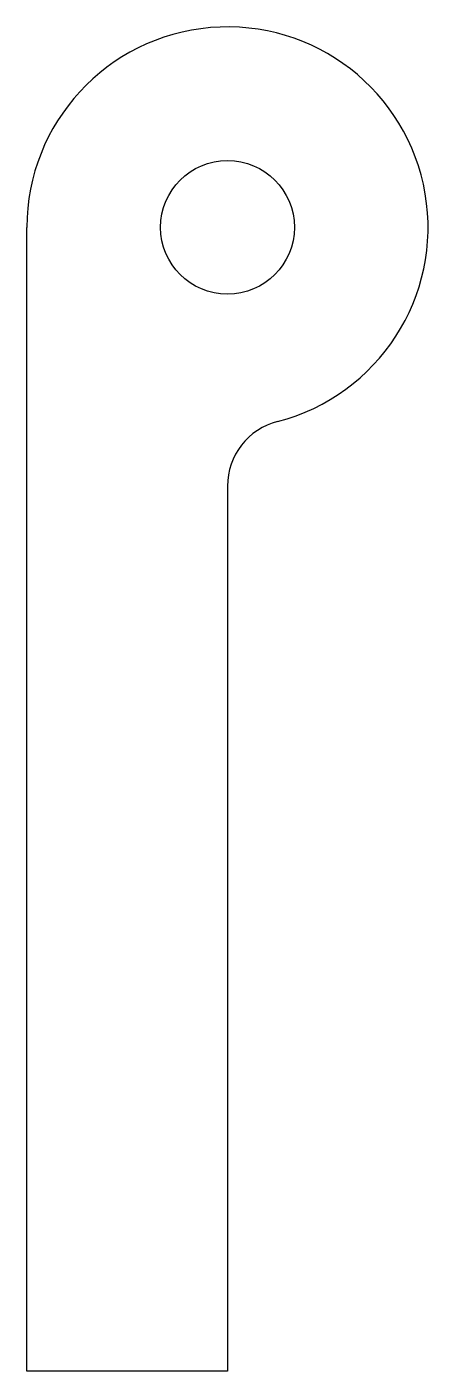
# Model space of a CAD drawing. Header units: millimetres. Extents: x -3 to 3, y -6.6 to 13.6.
import ezdxf

# ---------------------------------------------------------------- set-up
doc = ezdxf.new("R2010")
doc.units = ezdxf.units.MM

msp = doc.modelspace()

# ---------------------------------------------------------------- linework, layer by layer
for p, q in [((-3, -6.56), (-3, 10.56)), ((0, 6.687), (0, -6.56)), ((0, -6.56), (-3, -6.56))]:
    msp.add_line(p, q)
msp.add_circle((0, 10.56), 1)
for centre, radius, start, end in [((0, 10.56), 3, -75.5225, 180), ((1, 6.687), 1, -255.5225, -180)]:
    msp.add_arc(centre, radius, start, end)

doc.saveas('drawing.dxf')
